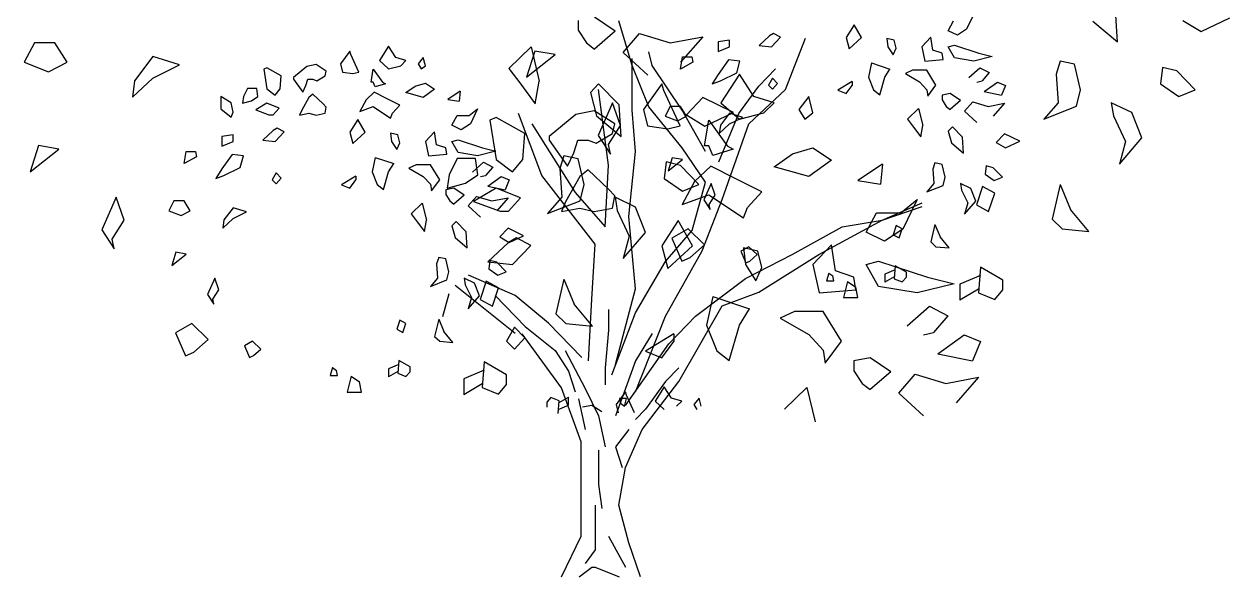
# Model space of a CAD drawing. Header units: millimetres. Extents: x 355.33 to 357.17, y 2594.46 to 2596.41.
# Drawn here: x 355.329 to 357.172, y 2594.459 to 2595.304 of the extents above; entities that cross this region are included whole.
import ezdxf

# ---------------------------------------------------------------- set-up
doc = ezdxf.new("R2010")
doc.units = ezdxf.units.MM
doc.header["$LTSCALE"] = 10
doc.layers.add('Vegetais', color=94, linetype='Continuous')

msp = doc.modelspace()

# ---------------------------------------------------------------- linework, layer by layer
at = {"layer": 'Vegetais'}
for p, q in [((356.2323, 2595.2929), (356.201, 2595.314)), ((356.7808, 2595.3185), (356.7698, 2595.2959)), ((357.0003, 2595.2765), (356.9971, 2595.3249)), ((357.1284, 2595.2921), (357.1721, 2595.3132)), ((356.176, 2595.3093), (356.176, 2595.2944)), ((356.176, 2595.2944), (356.1885, 2595.2749)), ((356.2583, 2595.2403), (356.2379, 2595.3085)), ((356.5979, 2595.3025), (356.5854, 2595.283)), ((356.6089, 2595.283), (356.5979, 2595.3025)), ((356.7417, 2595.2935), (356.7495, 2595.3084)), ((356.7698, 2595.2959), (356.7558, 2595.2865)), ((356.9628, 2595.3078), (357.0003, 2595.2765)), ((357.1003, 2595.3093), (357.1284, 2595.2921)), ((356.2323, 2595.2929), (356.201, 2595.2655)), ((356.2448, 2595.2601), (356.2698, 2595.289)), ((356.2698, 2595.289), (356.3166, 2595.2749)), ((356.3166, 2595.2749), (356.3666, 2595.2843)), ((356.3666, 2595.2843), (356.3323, 2595.2452)), ((356.4073, 2595.2791), (356.3901, 2595.2764)), ((356.3901, 2595.2764), (356.3901, 2595.2615)), ((356.4073, 2595.2689), (356.4073, 2595.2791)), ((356.4683, 2595.2857), (356.4526, 2595.2709)), ((356.4745, 2595.2893), (356.4683, 2595.2857)), ((356.4714, 2595.2689), (356.4854, 2595.2834)), ((356.4854, 2595.2834), (356.4745, 2595.2893)), ((356.5854, 2595.283), (356.5901, 2595.2658)), ((356.5901, 2595.2658), (356.6089, 2595.283)), ((356.6479, 2595.2814), (356.6495, 2595.2689)), ((356.6589, 2595.2791), (356.6479, 2595.2814)), ((356.662, 2595.2666), (356.6589, 2595.2791)), ((356.7151, 2595.2838), (356.7011, 2595.2689)), ((356.7183, 2595.2639), (356.7151, 2595.2838)), ((356.7558, 2595.2865), (356.7417, 2595.2935)), ((355.3448, 2595.2749), (355.3291, 2595.2452)), ((355.376, 2595.2749), (355.3448, 2595.2749)), ((355.3948, 2595.2452), (355.376, 2595.2749)), ((355.8268, 2595.2623), (355.8128, 2595.2427)), ((355.8284, 2595.2572), (355.8268, 2595.2623)), ((355.8862, 2595.2697), (355.8721, 2595.2478)), ((355.8971, 2595.2525), (355.8862, 2595.2697)), ((356.1041, 2595.2687), (356.0698, 2595.2359)), ((356.1096, 2595.2624), (356.0971, 2595.2226)), ((356.1041, 2595.2687), (356.1166, 2595.2163)), ((356.1409, 2595.257), (356.1096, 2595.2624)), ((356.1885, 2595.2749), (356.201, 2595.2655)), ((356.2823, 2595.2257), (356.2448, 2595.2601)), ((356.2889, 2595.2403), (356.2838, 2595.2613)), ((356.3901, 2595.2615), (356.4073, 2595.2689)), ((356.4526, 2595.2709), (356.4714, 2595.2689)), ((356.6495, 2595.2689), (356.6573, 2595.2564)), ((356.6573, 2595.2564), (356.662, 2595.2666)), ((356.7011, 2595.2689), (356.7058, 2595.2471)), ((356.7323, 2595.2592), (356.7183, 2595.2639)), ((356.7339, 2595.2494), (356.7323, 2595.2592)), ((356.7417, 2595.2689), (356.7511, 2595.2713)), ((356.7511, 2595.2521), (356.7417, 2595.2689)), ((356.7511, 2595.2713), (356.7886, 2595.2592)), ((356.7886, 2595.2592), (356.8089, 2595.2541)), ((355.3291, 2595.2452), (355.3666, 2595.2304)), ((355.3666, 2595.2304), (355.3948, 2595.2452)), ((355.526, 2595.2538), (355.4979, 2595.2171)), ((355.5666, 2595.2413), (355.526, 2595.2538)), ((355.526, 2595.221), (355.5666, 2595.2413)), ((355.7753, 2595.2416), (355.7612, 2595.2388)), ((355.7909, 2595.2318), (355.7753, 2595.2416)), ((355.8128, 2595.2427), (355.8159, 2595.2302)), ((355.8409, 2595.2302), (355.8284, 2595.2572)), ((355.8721, 2595.2478), (355.8862, 2595.2353)), ((355.8862, 2595.2353), (355.9049, 2595.24)), ((355.9128, 2595.2478), (355.8971, 2595.2525)), ((355.9049, 2595.24), (355.9128, 2595.2478)), ((355.9393, 2595.2525), (355.9315, 2595.2427)), ((355.9315, 2595.2427), (355.9362, 2595.2353)), ((355.9362, 2595.2353), (355.9424, 2595.24)), ((355.9424, 2595.24), (355.9393, 2595.2525)), ((356.0971, 2595.2226), (356.1409, 2595.257)), ((356.3348, 2595.1721), (356.2889, 2595.2403)), ((356.3323, 2595.2349), (356.3354, 2595.2537)), ((356.3511, 2595.2455), (356.3323, 2595.2349)), ((356.3354, 2595.2537), (356.3495, 2595.2537)), ((356.3495, 2595.2537), (356.3511, 2595.2455)), ((356.4058, 2595.249), (356.3901, 2595.2268)), ((356.4229, 2595.2467), (356.4058, 2595.249)), ((356.4183, 2595.2291), (356.4229, 2595.2467)), ((356.6245, 2595.2443), (356.6198, 2595.2224)), ((356.6245, 2595.2443), (356.6526, 2595.2349)), ((356.7058, 2595.2471), (356.7339, 2595.2494)), ((356.7808, 2595.2471), (356.7511, 2595.2521)), ((356.8089, 2595.2541), (356.7808, 2595.2471)), ((356.9128, 2595.2468), (356.9065, 2595.2273)), ((356.9346, 2595.2421), (356.9128, 2595.2468)), ((356.944, 2595.2031), (356.9346, 2595.2421)), ((355.4948, 2595.1921), (355.526, 2595.221)), ((355.7003, 2595.2365), (355.6956, 2595.2345)), ((355.6956, 2595.2345), (355.7003, 2595.2044)), ((355.7221, 2595.2244), (355.7003, 2595.2365)), ((355.7206, 2595.2044), (355.7221, 2595.2244)), ((355.7612, 2595.2388), (355.7409, 2595.222)), ((355.7409, 2595.222), (355.7409, 2595.2193)), ((355.7768, 2595.2169), (355.7893, 2595.2244)), ((355.7893, 2595.2244), (355.7909, 2595.2318)), ((355.8159, 2595.2302), (355.8315, 2595.2279)), ((355.8315, 2595.2279), (355.8409, 2595.2302)), ((355.8596, 2595.215), (355.8628, 2595.2345)), ((355.8628, 2595.2345), (355.8768, 2595.215)), ((356.0698, 2595.2359), (356.0885, 2595.2116)), ((356.3901, 2595.2268), (356.3808, 2595.2123)), ((356.3933, 2595.217), (356.4183, 2595.2291)), ((356.4224, 2595.2271), (356.3943, 2595.1834)), ((356.4443, 2595.1928), (356.4224, 2595.2271)), ((356.4521, 2595.2088), (356.4776, 2595.235)), ((356.4729, 2595.2209), (356.4667, 2595.2104)), ((356.4808, 2595.2127), (356.4729, 2595.2209)), ((356.6198, 2595.2224), (356.6276, 2595.2029)), ((356.637, 2595.1955), (356.6448, 2595.2224)), ((356.6448, 2595.2224), (356.6526, 2595.2349)), ((356.687, 2595.233), (356.6761, 2595.2279)), ((356.6761, 2595.2279), (356.6979, 2595.2154)), ((356.7089, 2595.233), (356.687, 2595.233)), ((356.7229, 2595.2104), (356.7089, 2595.233)), ((356.7729, 2595.2221), (356.7901, 2595.2369)), ((356.7901, 2595.2369), (356.8042, 2595.2295)), ((356.8042, 2595.2295), (356.7933, 2595.217)), ((356.9065, 2595.2273), (356.9096, 2595.1835)), ((357.069, 2595.2374), (357.0659, 2595.2124)), ((357.0909, 2595.232), (357.069, 2595.2374)), ((357.119, 2595.2031), (357.0909, 2595.232)), ((355.4979, 2595.2171), (355.4948, 2595.1921)), ((355.6706, 2595.2052), (355.6643, 2595.1927)), ((355.6846, 2595.2052), (355.6706, 2595.2052)), ((355.6862, 2595.1927), (355.6846, 2595.2052)), ((355.7003, 2595.2044), (355.7128, 2595.1951)), ((355.7128, 2595.1951), (355.7206, 2595.2044)), ((355.7409, 2595.2193), (355.7549, 2595.1994)), ((355.7549, 2595.1994), (355.7596, 2595.2095)), ((355.7596, 2595.2095), (355.7628, 2595.2193)), ((355.7628, 2595.2193), (355.7706, 2595.2193)), ((355.7706, 2595.2193), (355.7768, 2595.2169)), ((355.8628, 2595.215), (355.8596, 2595.215)), ((355.8659, 2595.2076), (355.8628, 2595.215)), ((355.8815, 2595.2123), (355.8659, 2595.2076)), ((355.8768, 2595.215), (355.8815, 2595.2123)), ((355.9128, 2595.199), (355.9268, 2595.2088)), ((355.9268, 2595.2088), (355.9424, 2595.2134)), ((355.9565, 2595.2041), (355.9393, 2595.1916)), ((355.9424, 2595.2134), (355.9565, 2595.2041)), ((356.0885, 2595.2116), (356.1104, 2595.1819)), ((356.1104, 2595.1819), (356.1166, 2595.2163)), ((356.2073, 2595.2124), (356.1948, 2595.1991)), ((356.2385, 2595.1804), (356.2073, 2595.2124)), ((356.2226, 2595.0881), (356.2073, 2595.2036)), ((356.3037, 2595.2123), (356.2756, 2595.1732)), ((356.3068, 2595.2021), (356.3037, 2595.2123)), ((356.3318, 2595.1482), (356.3068, 2595.2021)), ((356.3808, 2595.2123), (356.3933, 2595.217)), ((356.4215, 2595.1668), (356.4521, 2595.2088)), ((356.4368, 2595.1511), (356.4929, 2595.2036)), ((356.4667, 2595.2104), (356.4729, 2595.2041)), ((356.4729, 2595.2041), (356.4808, 2595.2127)), ((356.5948, 2595.2158), (356.5729, 2595.2025)), ((356.5729, 2595.2025), (356.5854, 2595.1974)), ((356.5854, 2595.1974), (356.5948, 2595.2099)), ((356.5948, 2595.2158), (356.5948, 2595.2099)), ((356.6276, 2595.2029), (356.637, 2595.1955)), ((356.6979, 2595.2154), (356.7089, 2595.2033)), ((356.7089, 2595.2033), (356.7104, 2595.1935)), ((356.7104, 2595.1935), (356.7229, 2595.2104)), ((356.7854, 2595.215), (356.7933, 2595.217)), ((356.7964, 2595.2006), (356.8167, 2595.215)), ((356.8167, 2595.215), (356.8292, 2595.2099)), ((356.8292, 2595.2099), (356.8229, 2595.1951)), ((356.9378, 2595.1781), (356.944, 2595.2031)), ((357.0659, 2595.2124), (357.094, 2595.1929)), ((357.094, 2595.1929), (357.119, 2595.2031)), ((355.6299, 2595.1931), (355.6299, 2595.174)), ((355.6456, 2595.1834), (355.6299, 2595.1931)), ((355.6643, 2595.1927), (355.6628, 2595.1826)), ((355.6628, 2595.1826), (355.6768, 2595.1865)), ((355.6768, 2595.1865), (355.6862, 2595.1927)), ((355.7643, 2595.1916), (355.7534, 2595.172)), ((355.7706, 2595.1966), (355.7643, 2595.1916)), ((355.7862, 2595.1818), (355.7706, 2595.1966)), ((355.8518, 2595.1877), (355.8424, 2595.1701)), ((355.8643, 2595.1994), (355.8518, 2595.1877)), ((355.8831, 2595.19), (355.8643, 2595.1994)), ((355.9034, 2595.1799), (355.8831, 2595.19)), ((355.9393, 2595.1916), (355.9128, 2595.199)), ((355.9956, 2595.2009), (355.9768, 2595.1884)), ((355.9768, 2595.1884), (355.994, 2595.1857)), ((355.9956, 2595.2009), (355.994, 2595.1857)), ((356.1948, 2595.1991), (356.2041, 2595.1632)), ((356.3666, 2595.1913), (356.3416, 2595.1648)), ((356.4135, 2595.1687), (356.3666, 2595.1913)), ((356.4756, 2595.1834), (356.4443, 2595.1928)), ((356.5287, 2595.1928), (356.5131, 2595.1732)), ((356.5349, 2595.1678), (356.5287, 2595.1928)), ((356.7448, 2595.1974), (356.7323, 2595.1951)), ((356.7323, 2595.1951), (356.7323, 2595.1877)), ((356.7323, 2595.1877), (356.7386, 2595.1779)), ((356.7604, 2595.1869), (356.7448, 2595.1974)), ((356.7604, 2595.1869), (356.7448, 2595.1732)), ((356.7667, 2595.1705), (356.7792, 2595.1849)), ((356.7792, 2595.1849), (356.8026, 2595.1779)), ((356.7964, 2595.2006), (356.8229, 2595.1951)), ((355.6299, 2595.174), (355.6456, 2595.1615)), ((355.6487, 2595.1689), (355.6456, 2595.1834)), ((355.6456, 2595.1615), (355.6487, 2595.1689)), ((355.7003, 2595.1826), (355.6831, 2595.1724)), ((355.6831, 2595.1724), (355.7034, 2595.165)), ((355.719, 2595.1752), (355.7003, 2595.1826)), ((355.7096, 2595.165), (355.719, 2595.1752)), ((355.7534, 2595.172), (355.7503, 2595.1646)), ((355.7503, 2595.1646), (355.7643, 2595.1674)), ((355.7643, 2595.1674), (355.7753, 2595.1646)), ((355.7753, 2595.1646), (355.7893, 2595.1674)), ((355.7909, 2595.1767), (355.7862, 2595.1818)), ((355.7893, 2595.1674), (355.7909, 2595.1767)), ((355.8424, 2595.1701), (355.8628, 2595.1775)), ((355.8628, 2595.1775), (355.8893, 2595.1599)), ((355.8893, 2595.1599), (355.8924, 2595.1677)), ((355.8924, 2595.1677), (355.9034, 2595.1799)), ((356.0096, 2595.1638), (356.0221, 2595.174)), ((356.0221, 2595.174), (356.0112, 2595.1513)), ((356.1724, 2595.1654), (356.1318, 2595.1318)), ((356.2006, 2595.1709), (356.1724, 2595.1654)), ((356.2318, 2595.1514), (356.2006, 2595.1709)), ((356.2284, 2595.1835), (356.2065, 2595.1335)), ((356.2409, 2595.1484), (356.2284, 2595.1835)), ((356.2416, 2595.1319), (356.2385, 2595.1804)), ((356.2634, 2595.1091), (356.2583, 2595.1721)), ((356.2756, 2595.1732), (356.2818, 2595.1482)), ((356.3348, 2595.1143), (356.2838, 2595.1773)), ((356.3167, 2595.1779), (356.3089, 2595.1631)), ((356.3323, 2595.1779), (356.3167, 2595.1779)), ((356.3417, 2595.1631), (356.3323, 2595.1779)), ((356.3705, 2595.1091), (356.3348, 2595.1721)), ((356.3698, 2595.1476), (356.4135, 2595.1687)), ((356.3909, 2595.0933), (356.4215, 2595.1668)), ((356.4073, 2595.1674), (356.3933, 2595.149)), ((356.3943, 2595.1834), (356.4224, 2595.1584)), ((356.4276, 2595.1611), (356.4073, 2595.1674)), ((356.4224, 2595.1584), (356.4599, 2595.1678)), ((356.4599, 2595.1678), (356.4756, 2595.1834)), ((356.5131, 2595.1732), (356.5224, 2595.1584)), ((356.5224, 2595.1584), (356.5349, 2595.1678)), ((356.6964, 2595.1748), (356.6792, 2595.1584)), ((356.6964, 2595.1748), (356.7026, 2595.1486)), ((356.7386, 2595.1779), (356.7448, 2595.1732)), ((356.7854, 2595.1533), (356.7667, 2595.1705)), ((356.8026, 2595.1779), (356.8276, 2595.1826)), ((356.8276, 2595.1826), (356.8104, 2595.1631)), ((356.9096, 2595.1835), (356.8878, 2595.1585)), ((356.8878, 2595.1585), (356.9378, 2595.1781)), ((357.0221, 2595.1687), (356.9909, 2595.1835)), ((356.9909, 2595.1835), (356.994, 2595.1632)), ((357.0378, 2595.1296), (357.0221, 2595.1687)), ((355.7034, 2595.165), (355.7096, 2595.165)), ((355.8393, 2595.158), (355.8268, 2595.1384)), ((355.8503, 2595.1384), (355.8393, 2595.158)), ((355.9831, 2595.149), (355.9909, 2595.1638)), ((355.9971, 2595.1419), (355.9831, 2595.149)), ((355.9909, 2595.1638), (356.0096, 2595.1638)), ((356.0112, 2595.1513), (355.9971, 2595.1419)), ((356.0506, 2595.1607), (356.0412, 2595.1568)), ((356.0412, 2595.1568), (356.0506, 2595.0967)), ((356.0943, 2595.1365), (356.0506, 2595.1607)), ((356.2041, 2595.1632), (356.2416, 2595.1319)), ((356.2221, 2595.1195), (356.2409, 2595.1484)), ((356.2287, 2595.1365), (356.2318, 2595.1514)), ((356.2818, 2595.1482), (356.3131, 2595.1435)), ((356.3089, 2595.1631), (356.3276, 2595.1557)), ((356.3131, 2595.1435), (356.3318, 2595.1482)), ((356.3276, 2595.1557), (356.3417, 2595.1631)), ((356.3416, 2595.1648), (356.3698, 2595.1476)), ((356.3693, 2595.1178), (356.3756, 2595.1568)), ((356.3756, 2595.1568), (356.4037, 2595.1178)), ((356.3917, 2595.1365), (356.4073, 2595.151)), ((356.3933, 2595.149), (356.3917, 2595.1365)), ((356.4073, 2595.151), (356.4276, 2595.1611)), ((356.6792, 2595.1584), (356.6886, 2595.1463)), ((356.6995, 2595.1314), (356.7026, 2595.1486)), ((356.994, 2595.1632), (357.0128, 2595.1242)), ((356.994, 2595.1632), (357.0128, 2595.1242)), ((355.6487, 2595.1345), (355.6315, 2595.1318)), ((355.6315, 2595.1318), (355.6315, 2595.1169)), ((355.6487, 2595.1244), (355.6487, 2595.1345)), ((355.7096, 2595.1412), (355.694, 2595.1263)), ((355.7159, 2595.1447), (355.7096, 2595.1412)), ((355.7128, 2595.1244), (355.7268, 2595.1388)), ((355.7268, 2595.1388), (355.7159, 2595.1447)), ((355.8268, 2595.1384), (355.8315, 2595.1213)), ((355.8315, 2595.1213), (355.8503, 2595.1384)), ((355.8893, 2595.1369), (355.8909, 2595.1244)), ((355.9003, 2595.1345), (355.8893, 2595.1369)), ((355.9034, 2595.122), (355.9003, 2595.1345)), ((355.9565, 2595.1392), (355.9424, 2595.1244)), ((355.9596, 2595.1193), (355.9565, 2595.1392)), ((356.0912, 2595.0967), (356.0943, 2595.1365)), ((356.1318, 2595.1318), (356.1318, 2595.1264)), ((356.2037, 2595.1217), (356.2287, 2595.1365)), ((356.2065, 2595.1335), (356.2253, 2595.1046)), ((356.6886, 2595.1463), (356.6995, 2595.1314)), ((356.7479, 2595.1467), (356.7417, 2595.14)), ((356.7417, 2595.14), (356.7464, 2595.1221)), ((356.7636, 2595.1307), (356.7479, 2595.1467)), ((356.7651, 2595.1064), (356.7636, 2595.1307)), ((356.8276, 2595.1361), (356.8151, 2595.1229)), ((356.8511, 2595.1248), (356.8276, 2595.1361)), ((357.0034, 2595.0898), (357.0378, 2595.1296)), ((355.351, 2595.1179), (355.3385, 2595.078)), ((355.3385, 2595.078), (355.3823, 2595.1124)), ((355.3823, 2595.1124), (355.351, 2595.1179)), ((355.6315, 2595.1169), (355.6487, 2595.1244)), ((355.694, 2595.1263), (355.7128, 2595.1244)), ((355.8909, 2595.1244), (355.8987, 2595.1119)), ((355.8987, 2595.1119), (355.9034, 2595.122)), ((355.9424, 2595.1244), (355.9471, 2595.1025)), ((355.9737, 2595.1146), (355.9596, 2595.1193)), ((355.9753, 2595.1049), (355.9737, 2595.1146)), ((355.9831, 2595.1244), (355.9924, 2595.1267)), ((355.9924, 2595.1076), (355.9831, 2595.1244)), ((355.9924, 2595.1267), (356.0299, 2595.1146)), ((356.0299, 2595.1146), (356.0503, 2595.1095)), ((356.1318, 2595.1264), (356.1599, 2595.0865)), ((356.1693, 2595.1068), (356.1756, 2595.1264)), ((356.1756, 2595.1264), (356.1912, 2595.1264)), ((356.1912, 2595.1264), (356.2037, 2595.1217)), ((356.2253, 2595.1046), (356.2221, 2595.1195)), ((356.3756, 2595.1178), (356.3693, 2595.1178)), ((356.3818, 2595.1029), (356.3756, 2595.1178)), ((356.4131, 2595.1123), (356.3818, 2595.1029)), ((356.4037, 2595.1178), (356.4131, 2595.1123)), ((356.5037, 2595.1053), (356.5349, 2595.1146)), ((356.5349, 2595.1146), (356.5631, 2595.0959)), ((356.7464, 2595.1221), (356.7651, 2595.1064)), ((356.8151, 2595.1229), (356.8292, 2595.1143)), ((356.8292, 2595.1143), (356.8511, 2595.1248)), ((357.0128, 2595.1242), (357.0034, 2595.0898)), ((355.5737, 2595.0904), (355.5768, 2595.1091)), ((355.5924, 2595.1009), (355.5737, 2595.0904)), ((355.5768, 2595.1091), (355.5909, 2595.1091)), ((355.5909, 2595.1091), (355.5924, 2595.1009)), ((355.6471, 2595.1044), (355.6315, 2595.0822)), ((355.6643, 2595.1021), (355.6471, 2595.1044)), ((355.6596, 2595.0845), (355.6643, 2595.1021)), ((355.8659, 2595.0998), (355.8612, 2595.0779)), ((355.8659, 2595.0998), (355.894, 2595.0904)), ((355.9471, 2595.1025), (355.9753, 2595.1049)), ((355.9912, 2595.0982), (355.9787, 2595.0732)), ((356.0193, 2595.0982), (355.9912, 2595.0982)), ((356.0221, 2595.1025), (355.9924, 2595.1076)), ((356.0143, 2595.0775), (356.0315, 2595.0924)), ((356.0224, 2595.0732), (356.0193, 2595.0982)), ((356.0503, 2595.1095), (356.0221, 2595.1025)), ((356.0315, 2595.0924), (356.0456, 2595.0849)), ((356.0506, 2595.0967), (356.0756, 2595.0779)), ((356.0756, 2595.0779), (356.0912, 2595.0967)), ((356.1541, 2595.1023), (356.1479, 2595.0827)), ((356.176, 2595.0976), (356.1541, 2595.1023)), ((356.1599, 2595.0865), (356.1693, 2595.1068)), ((356.1854, 2595.0585), (356.176, 2595.0976)), ((356.3104, 2595.0929), (356.3073, 2595.0679)), ((356.3323, 2595.0874), (356.3104, 2595.0929)), ((356.3198, 2595.0994), (356.3136, 2595.0795)), ((356.3136, 2595.0795), (356.3354, 2595.0967)), ((356.3354, 2595.0967), (356.3198, 2595.0994)), ((356.4756, 2595.0857), (356.5037, 2595.1053)), ((356.5631, 2595.0959), (356.5287, 2595.0709)), ((356.7214, 2595.0916), (356.7183, 2595.0818)), ((356.7323, 2595.0893), (356.7214, 2595.0916)), ((355.6315, 2595.0822), (355.6221, 2595.0677)), ((355.6346, 2595.0724), (355.6596, 2595.0845)), ((355.7143, 2595.0763), (355.7081, 2595.0658)), ((355.7221, 2595.0681), (355.7143, 2595.0763)), ((355.8612, 2595.0779), (355.869, 2595.0584)), ((355.8784, 2595.0509), (355.8862, 2595.0779)), ((355.8862, 2595.0779), (355.894, 2595.0904)), ((355.9284, 2595.0884), (355.9174, 2595.0834)), ((355.9174, 2595.0834), (355.9393, 2595.0709)), ((355.9503, 2595.0884), (355.9284, 2595.0884)), ((355.9643, 2595.0658), (355.9503, 2595.0884)), ((355.9787, 2595.0732), (355.9756, 2595.0529)), ((356.0037, 2595.0607), (356.0224, 2595.0732)), ((356.0456, 2595.0849), (356.0346, 2595.0724)), ((356.1479, 2595.0827), (356.151, 2595.039)), ((356.1912, 2595.081), (356.1787, 2595.0709)), ((356.2224, 2595.0514), (356.1912, 2595.081)), ((356.3604, 2595.0585), (356.3323, 2595.0874)), ((356.3787, 2595.0865), (356.3537, 2595.0631)), ((356.4162, 2595.0678), (356.3787, 2595.0865)), ((356.5287, 2595.0709), (356.4756, 2595.0857)), ((356.6412, 2595.0896), (356.6037, 2595.0646)), ((356.6412, 2595.0896), (356.6381, 2595.0592)), ((356.7183, 2595.0818), (356.7198, 2595.0599)), ((356.737, 2595.0697), (356.7323, 2595.0893)), ((356.7995, 2595.0869), (356.7979, 2595.0744)), ((356.7979, 2595.0744), (356.812, 2595.0646)), ((356.8104, 2595.0842), (356.7995, 2595.0869)), ((356.8245, 2595.0697), (356.8104, 2595.0842)), ((355.6221, 2595.0677), (355.6346, 2595.0724)), ((355.7081, 2595.0658), (355.7143, 2595.0595)), ((355.7143, 2595.0595), (355.7221, 2595.0681)), ((355.8362, 2595.0713), (355.8143, 2595.058)), ((355.8143, 2595.058), (355.8268, 2595.0529)), ((355.8268, 2595.0529), (355.8362, 2595.0654)), ((355.8362, 2595.0713), (355.8362, 2595.0654)), ((355.869, 2595.0584), (355.8784, 2595.0509)), ((355.9393, 2595.0709), (355.9503, 2595.0588)), ((355.9503, 2595.0588), (355.9518, 2595.049)), ((355.9518, 2595.049), (355.9643, 2595.0658)), ((355.9756, 2595.0529), (356.0037, 2595.0607)), ((356.0268, 2595.0705), (356.0346, 2595.0724)), ((356.0378, 2595.056), (356.0581, 2595.0705)), ((356.0378, 2595.056), (356.0643, 2595.0505)), ((356.0581, 2595.0705), (356.0706, 2595.0654)), ((356.0706, 2595.0654), (356.0643, 2595.0505)), ((356.1787, 2595.0709), (356.1568, 2595.0318)), ((356.1791, 2595.0335), (356.1854, 2595.0585)), ((356.3073, 2595.0679), (356.3354, 2595.0484)), ((356.3537, 2595.0631), (356.3349, 2595.0279)), ((356.3354, 2595.0484), (356.3604, 2595.0585)), ((356.3792, 2595.0599), (356.3683, 2595.0349)), ((356.3854, 2595.0424), (356.3792, 2595.0599)), ((356.4568, 2595.0474), (356.4162, 2595.0678)), ((356.6037, 2595.0646), (356.6381, 2595.0592)), ((356.7198, 2595.0599), (356.7089, 2595.0474)), ((356.7089, 2595.0474), (356.7339, 2595.0572)), ((356.7339, 2595.0572), (356.737, 2595.0697)), ((356.7761, 2595.0525), (356.7604, 2595.0599)), ((356.7604, 2595.0599), (356.762, 2595.0498)), ((356.794, 2595.0554), (356.7846, 2595.0273)), ((356.8128, 2595.0453), (356.794, 2595.0554)), ((356.812, 2595.0646), (356.8245, 2595.0697)), ((356.9128, 2595.0585), (356.9003, 2595.0054)), ((356.9128, 2595.0585), (356.9284, 2595.0203)), ((355.4698, 2595.039), (355.4479, 2594.989)), ((355.4823, 2595.0038), (355.4698, 2595.039)), ((355.9862, 2595.0529), (355.9737, 2595.0505)), ((355.9737, 2595.0505), (355.9737, 2595.0431)), ((355.9737, 2595.0431), (355.9799, 2595.0334)), ((356.0018, 2595.0424), (355.9862, 2595.0529)), ((356.0018, 2595.0424), (355.9862, 2595.0287)), ((356.0081, 2595.0259), (356.0206, 2595.0404)), ((356.0506, 2595.0529), (356.0162, 2595.0326)), ((356.0206, 2595.0404), (356.044, 2595.0334)), ((356.044, 2595.0334), (356.069, 2595.038)), ((356.0881, 2595.0381), (356.0506, 2595.0529)), ((356.069, 2595.038), (356.0518, 2595.0185)), ((356.0693, 2595.0178), (356.0881, 2595.0381)), ((356.151, 2595.039), (356.1291, 2595.014)), ((356.2318, 2595.0412), (356.2224, 2595.0514)), ((356.2287, 2595.0224), (356.2318, 2595.0412)), ((356.2635, 2595.0241), (356.2323, 2595.039)), ((356.2323, 2595.039), (356.2354, 2595.0187)), ((356.3349, 2595.0279), (356.3756, 2595.0428)), ((356.3756, 2595.0428), (356.4287, 2595.0076)), ((356.3761, 2595.0279), (356.3854, 2595.0424)), ((356.4349, 2595.0232), (356.4568, 2595.0474)), ((356.762, 2595.0498), (356.7714, 2595.0303)), ((356.762, 2595.0498), (356.7714, 2595.0303)), ((356.7839, 2595.033), (356.7761, 2595.0525)), ((356.8034, 2595.0171), (356.8128, 2595.0453)), ((355.5581, 2595.0334), (355.5503, 2595.0185)), ((355.5503, 2595.0185), (355.569, 2595.0111)), ((355.5737, 2595.0334), (355.5581, 2595.0334)), ((355.569, 2595.0111), (355.5831, 2595.0185)), ((355.5831, 2595.0185), (355.5737, 2595.0334)), ((355.6487, 2595.0228), (355.6346, 2595.0044)), ((355.669, 2595.0166), (355.6487, 2595.0228)), ((355.9378, 2595.0302), (355.9206, 2595.0138)), ((355.9378, 2595.0302), (355.944, 2595.0041)), ((355.9799, 2595.0334), (355.9862, 2595.0287)), ((356.0268, 2595.0088), (356.0081, 2595.0259)), ((356.0162, 2595.0326), (356.0568, 2595.0178)), ((356.0568, 2595.0178), (356.0693, 2595.0178)), ((356.1291, 2595.014), (356.1791, 2595.0335)), ((356.1568, 2595.0318), (356.1506, 2595.017)), ((356.1506, 2595.017), (356.1787, 2595.0224)), ((356.1787, 2595.0224), (356.2006, 2595.017)), ((356.2006, 2595.017), (356.2287, 2595.0224)), ((356.2354, 2595.0187), (356.2541, 2594.9796)), ((356.2354, 2595.0187), (356.2541, 2594.9796)), ((356.2791, 2594.9851), (356.2635, 2595.0241)), ((356.3683, 2595.0349), (356.3776, 2595.0205)), ((356.3776, 2595.0205), (356.3761, 2595.0279)), ((356.4287, 2595.0076), (356.4349, 2595.0232)), ((356.6408, 2595.0041), (356.7019, 2595.0304)), ((356.6408, 2595.0041), (356.7019, 2595.0251)), ((356.6693, 2595.0154), (356.6943, 2595.0357)), ((356.6943, 2595.0357), (356.6724, 2594.9904)), ((356.7667, 2595.0131), (356.7839, 2595.033)), ((356.7714, 2595.0303), (356.7667, 2595.0131)), ((356.7846, 2595.0273), (356.8034, 2595.0171)), ((356.9565, 2594.9867), (356.9284, 2595.0203)), ((355.4635, 2594.9749), (355.4823, 2595.0038)), ((355.6331, 2594.9919), (355.6487, 2595.0064)), ((355.6346, 2595.0044), (355.6331, 2594.9919)), ((355.6487, 2595.0064), (355.669, 2595.0166)), ((355.9206, 2595.0138), (355.9299, 2595.0017)), ((355.9299, 2595.0017), (355.9409, 2594.9869)), ((355.9409, 2594.9869), (355.944, 2595.0041)), ((355.9893, 2595.0021), (355.9831, 2594.9955)), ((356.0049, 2594.9861), (355.9893, 2595.0021)), ((356.3287, 2595.0037), (356.3037, 2594.9646)), ((356.3506, 2594.9646), (356.3287, 2595.0037)), ((356.6162, 2594.9857), (356.6318, 2595.0154)), ((356.6318, 2595.0154), (356.6693, 2595.0154)), ((356.9003, 2595.0054), (356.9159, 2594.9906)), ((355.4479, 2594.989), (355.4666, 2594.9601)), ((355.9831, 2594.9955), (355.9878, 2594.9775)), ((356.0065, 2594.9619), (356.0049, 2594.9861)), ((356.069, 2594.9916), (356.0565, 2594.9783)), ((356.0924, 2594.9802), (356.069, 2594.9916)), ((356.2448, 2594.9452), (356.2791, 2594.9851)), ((356.344, 2594.9906), (356.319, 2594.9765)), ((356.369, 2594.9664), (356.344, 2594.9906)), ((356.6443, 2594.9717), (356.6162, 2594.9857)), ((356.6724, 2594.9904), (356.6443, 2594.9717)), ((356.662, 2594.9959), (356.6573, 2594.9818)), ((356.6573, 2594.9818), (356.6667, 2594.9768)), ((356.6714, 2594.9908), (356.662, 2594.9959)), ((356.6667, 2594.9768), (356.6714, 2594.9908)), ((356.7214, 2594.9974), (356.7151, 2594.9709)), ((356.7214, 2594.9974), (356.7292, 2594.9783)), ((356.9159, 2594.9906), (356.9565, 2594.9867)), ((355.4666, 2594.9601), (355.4635, 2594.9749)), ((355.9878, 2594.9775), (356.0065, 2594.9619)), ((356.0693, 2594.9701), (356.0381, 2594.9404)), ((356.0565, 2594.9783), (356.0706, 2594.9697)), ((356.0818, 2594.9771), (356.0693, 2594.9701)), ((356.0706, 2594.9697), (356.0924, 2594.9802)), ((356.0756, 2594.9365), (356.1037, 2594.9654)), ((356.1037, 2594.9654), (356.0818, 2594.9771)), ((356.2541, 2594.9796), (356.2448, 2594.9452)), ((356.3037, 2594.9646), (356.3131, 2594.9303)), ((356.3131, 2594.9303), (356.3506, 2594.9646)), ((356.319, 2594.9765), (356.3346, 2594.9414)), ((356.3471, 2594.9468), (356.369, 2594.9664)), ((356.437, 2594.9635), (356.4245, 2594.9564)), ((356.4495, 2594.9514), (356.437, 2594.9635)), ((356.5631, 2594.9662), (356.5349, 2594.9365)), ((356.7151, 2594.9709), (356.7229, 2594.9635)), ((356.7229, 2594.9635), (356.7433, 2594.9615)), ((356.7433, 2594.9615), (356.7292, 2594.9783)), ((355.5612, 2594.9549), (355.5549, 2594.9349)), ((355.5549, 2594.9349), (355.5768, 2594.9521)), ((355.5768, 2594.9521), (355.5612, 2594.9549)), ((355.9628, 2594.947), (355.9596, 2594.9373)), ((355.9737, 2594.9447), (355.9628, 2594.947)), ((355.9784, 2594.9252), (355.9737, 2594.9447)), ((356.3346, 2594.9414), (356.3471, 2594.9468)), ((356.4245, 2594.9564), (356.4323, 2594.9389)), ((356.4287, 2594.9615), (356.4318, 2594.9365)), ((356.4506, 2594.9568), (356.4287, 2594.9615)), ((356.4386, 2594.9416), (356.4495, 2594.9514)), ((356.4568, 2594.9318), (356.4506, 2594.9568)), ((355.9596, 2594.9373), (355.9612, 2594.9154)), ((356.0381, 2594.9404), (356.0756, 2594.9365)), ((356.0409, 2594.9424), (356.0393, 2594.9299)), ((356.0393, 2594.9299), (356.0534, 2594.9201)), ((356.0518, 2594.9396), (356.0409, 2594.9424)), ((356.0659, 2594.9252), (356.0518, 2594.9396)), ((356.4318, 2594.9365), (356.4474, 2594.9115)), ((356.4323, 2594.9389), (356.4386, 2594.9416)), ((356.4474, 2594.9115), (356.4568, 2594.9318)), ((356.5349, 2594.9365), (356.5443, 2594.8928)), ((356.5974, 2594.917), (356.5693, 2594.9264)), ((356.6162, 2594.9365), (356.6349, 2594.9412)), ((356.6349, 2594.9029), (356.6162, 2594.9365)), ((356.6349, 2594.9412), (356.7099, 2594.917)), ((356.6604, 2594.9279), (356.6448, 2594.9213)), ((356.6604, 2594.9342), (356.6589, 2594.9146)), ((356.6776, 2594.9244), (356.6604, 2594.9342)), ((356.7909, 2594.932), (356.7878, 2594.8929)), ((356.8253, 2594.9124), (356.7909, 2594.932)), ((355.6206, 2594.9154), (355.6096, 2594.8904)), ((355.6268, 2594.8978), (355.6206, 2594.9154)), ((355.9612, 2594.9154), (355.9503, 2594.9029)), ((355.9503, 2594.9029), (355.9753, 2594.9127)), ((355.9753, 2594.9127), (355.9784, 2594.9252)), ((356.0174, 2594.908), (356.0018, 2594.9154)), ((356.0018, 2594.9154), (356.0034, 2594.9052)), ((356.0798, 2594.8887), (356.0084, 2594.9201)), ((356.0253, 2594.8884), (356.0174, 2594.908)), ((356.0354, 2594.9109), (356.026, 2594.8827)), ((356.0541, 2594.9007), (356.0354, 2594.9109)), ((356.0534, 2594.9201), (356.0659, 2594.9252)), ((356.5589, 2594.9232), (356.5558, 2594.9111)), ((356.5558, 2594.9111), (356.5667, 2594.9111)), ((356.5589, 2594.9232), (356.5651, 2594.9189)), ((356.5667, 2594.9111), (356.5651, 2594.9189)), ((356.5878, 2594.9101), (356.5815, 2594.8859)), ((356.5878, 2594.9101), (356.6003, 2594.9015)), ((356.6006, 2594.8974), (356.5974, 2594.917)), ((356.6448, 2594.9213), (356.6448, 2594.9092)), ((356.6589, 2594.9174), (356.6448, 2594.9092)), ((356.6589, 2594.9146), (356.6714, 2594.9096)), ((356.6714, 2594.9096), (356.6776, 2594.917)), ((356.6776, 2594.917), (356.6776, 2594.9244)), ((356.7099, 2594.917), (356.7506, 2594.9068)), ((356.7909, 2594.9195), (356.7596, 2594.9062)), ((356.8253, 2594.8976), (356.8253, 2594.9124)), ((355.6096, 2594.8904), (355.619, 2594.8759)), ((355.6174, 2594.8834), (355.6268, 2594.8978)), ((355.9693, 2594.8568), (355.9787, 2594.892)), ((356.0798, 2594.8309), (355.988, 2594.9044)), ((356.0034, 2594.9052), (356.0128, 2594.8857)), ((356.0034, 2594.9052), (356.0128, 2594.8857)), ((356.0448, 2594.8726), (356.0541, 2594.9007)), ((356.5443, 2594.8928), (356.6006, 2594.8974)), ((356.6034, 2594.8859), (356.6003, 2594.9015)), ((356.6943, 2594.8928), (356.6349, 2594.9029)), ((356.7506, 2594.9068), (356.6943, 2594.8928)), ((356.7596, 2594.9062), (356.7596, 2594.882)), ((356.7878, 2594.8984), (356.7596, 2594.882)), ((356.7878, 2594.8929), (356.8128, 2594.8828)), ((356.8128, 2594.8828), (356.8253, 2594.8976)), ((355.619, 2594.8759), (355.6174, 2594.8834)), ((356.0081, 2594.8685), (356.0253, 2594.8884)), ((356.0128, 2594.8857), (356.0081, 2594.8685)), ((356.026, 2594.8827), (356.0448, 2594.8726)), ((356.0492, 2594.8887), (356.0951, 2594.8414)), ((356.3818, 2594.8873), (356.3724, 2594.8435)), ((356.3818, 2594.8873), (356.4381, 2594.8685)), ((356.5815, 2594.8859), (356.6034, 2594.8859)), ((356.6787, 2594.8428), (356.7131, 2594.8724)), ((356.7131, 2594.8724), (356.7412, 2594.8576)), ((355.9628, 2594.8529), (355.9565, 2594.8263)), ((355.9628, 2594.8529), (355.9706, 2594.8338)), ((356.4224, 2594.8435), (356.4381, 2594.8685)), ((356.5068, 2594.8646), (356.4849, 2594.8545)), ((356.4849, 2594.8545), (356.5287, 2594.8295)), ((356.5506, 2594.8646), (356.5068, 2594.8646)), ((356.5787, 2594.8193), (356.5506, 2594.8646)), ((356.7412, 2594.8576), (356.7193, 2594.8326)), ((355.5854, 2594.846), (355.5604, 2594.8319)), ((355.6104, 2594.8218), (355.5854, 2594.846)), ((355.9034, 2594.8513), (355.8987, 2594.8373)), ((355.8987, 2594.8373), (355.9081, 2594.8322)), ((355.9128, 2594.8463), (355.9034, 2594.8513)), ((355.9081, 2594.8322), (355.9128, 2594.8463)), ((355.9846, 2594.8169), (355.9706, 2594.8338)), ((356.0787, 2594.8404), (356.0662, 2594.8193)), ((356.0943, 2594.824), (356.0787, 2594.8404)), ((356.3724, 2594.8435), (356.3881, 2594.8045)), ((356.4068, 2594.7896), (356.4224, 2594.8435)), ((355.5604, 2594.8319), (355.576, 2594.7968)), ((355.5885, 2594.8023), (355.6104, 2594.8218)), ((355.6784, 2594.8189), (355.6659, 2594.8119)), ((355.6909, 2594.8068), (355.6784, 2594.8189)), ((355.9565, 2594.8263), (355.9643, 2594.8189)), ((355.9643, 2594.8189), (355.9846, 2594.8169)), ((356.0662, 2594.8193), (356.0787, 2594.8068)), ((356.0787, 2594.8068), (356.0943, 2594.824)), ((356.5287, 2594.8295), (356.5506, 2594.8053)), ((356.5537, 2594.7857), (356.5787, 2594.8193)), ((356.7037, 2594.8287), (356.7193, 2594.8326)), ((356.7256, 2594.7998), (356.7662, 2594.8287)), ((356.7662, 2594.8287), (356.7912, 2594.8185)), ((356.7912, 2594.8185), (356.7787, 2594.7889)), ((355.576, 2594.7968), (355.5885, 2594.8023)), ((355.6659, 2594.8119), (355.6737, 2594.7943)), ((355.6737, 2594.7943), (355.6799, 2594.797)), ((355.6799, 2594.797), (355.6909, 2594.8068)), ((356.3881, 2594.8045), (356.4068, 2594.7896)), ((356.5506, 2594.8053), (356.5537, 2594.7857)), ((356.7256, 2594.7998), (356.7787, 2594.7889)), ((355.8003, 2594.7787), (355.7971, 2594.7666)), ((355.8003, 2594.7787), (355.8065, 2594.7744)), ((355.9018, 2594.7834), (355.8862, 2594.7767)), ((355.9018, 2594.7896), (355.9003, 2594.7701)), ((355.919, 2594.7799), (355.9018, 2594.7896)), ((355.919, 2594.7724), (355.919, 2594.7799)), ((356.0323, 2594.7874), (356.0291, 2594.7484)), ((356.0666, 2594.7679), (356.0323, 2594.7874)), ((356.6224, 2594.7935), (356.5974, 2594.7889)), ((356.5974, 2594.7889), (356.5974, 2594.774)), ((356.6537, 2594.7724), (356.6224, 2594.7935)), ((355.7971, 2594.7666), (355.8081, 2594.7666)), ((355.8081, 2594.7666), (355.8065, 2594.7744)), ((355.8291, 2594.7655), (355.8229, 2594.7413)), ((355.8291, 2594.7655), (355.8416, 2594.7569)), ((355.8862, 2594.7767), (355.8862, 2594.7646)), ((355.9003, 2594.7728), (355.8862, 2594.7646)), ((355.9003, 2594.7701), (355.9128, 2594.765)), ((355.9128, 2594.765), (355.919, 2594.7724)), ((356.0323, 2594.7749), (356.001, 2594.7616)), ((356.001, 2594.7616), (356.001, 2594.7374)), ((356.0666, 2594.753), (356.0666, 2594.7679)), ((356.5974, 2594.774), (356.6099, 2594.7545)), ((356.6537, 2594.7724), (356.6224, 2594.7451)), ((356.6662, 2594.7396), (356.6912, 2594.7685)), ((356.6912, 2594.7685), (356.7381, 2594.7545)), ((356.7381, 2594.7545), (356.7881, 2594.7639)), ((356.7881, 2594.7639), (356.7537, 2594.7248)), ((355.8229, 2594.7413), (355.8448, 2594.7413)), ((355.8448, 2594.7413), (355.8416, 2594.7569)), ((356.0291, 2594.7538), (356.001, 2594.7374)), ((356.0291, 2594.7484), (356.0541, 2594.7382)), ((356.0541, 2594.7382), (356.0666, 2594.753)), ((356.5256, 2594.7482), (356.4912, 2594.7154)), ((356.5256, 2594.7482), (356.5381, 2594.6959)), ((356.6099, 2594.7545), (356.6224, 2594.7451)), ((356.3608, 2594.7321), (356.3529, 2594.7223)), ((356.3639, 2594.7196), (356.3608, 2594.7321)), ((356.7037, 2594.7053), (356.6662, 2594.7396)), ((356.3529, 2594.7223), (356.3576, 2594.7149))]:
    msp.add_line(p, q, dxfattribs=at)
at = {"layer": 'Vegetais', "color": 34}
for p, q in [((356.4929, 2595.2036), (356.5234, 2595.2823)), ((356.2583, 2595.1721), (356.2583, 2595.2508)), ((356.2838, 2595.1773), (356.2583, 2595.2403)), ((356.1206, 2595.0723), (356.0849, 2595.1668)), ((356.1053, 2595.1511), (356.1716, 2595.0461)), ((356.396, 2595.0356), (356.4368, 2595.1511)), ((356.3705, 2595.0619), (356.3348, 2595.1143)), ((356.2532, 2595.0094), (356.2634, 2595.1091)), ((356.2175, 2594.9936), (356.2226, 2595.0881)), ((356.2022, 2594.9674), (356.1206, 2595.0723)), ((356.3501, 2594.9884), (356.3705, 2595.0619)), ((356.1716, 2595.0461), (356.2175, 2594.9936)), ((356.3654, 2594.9569), (356.396, 2595.0356)), ((356.2634, 2594.8991), (356.2532, 2595.0094)), ((356.5439, 2594.9516), (356.6408, 2595.0041)), ((356.5796, 2594.9936), (356.6408, 2595.0041)), ((356.3093, 2594.9411), (356.3501, 2594.9884)), ((356.5031, 2594.9516), (356.5796, 2594.9936)), ((356.1971, 2594.8834), (356.2022, 2594.9674)), ((356.5693, 2594.9264), (356.5631, 2594.9662)), ((356.3093, 2594.8572), (356.3654, 2594.9569)), ((356.4317, 2594.9149), (356.5031, 2594.9516)), ((356.4521, 2594.8939), (356.5439, 2594.9516)), ((356.2634, 2594.8624), (356.3093, 2594.9411)), ((356.1541, 2594.914), (356.1416, 2594.8609)), ((356.1541, 2594.914), (356.1698, 2594.8757)), ((356.3552, 2594.8572), (356.4317, 2594.9149)), ((356.2328, 2594.7837), (356.2634, 2594.8991)), ((356.396, 2594.8729), (356.4521, 2594.8939)), ((356.1308, 2594.8467), (356.0798, 2594.8887)), ((356.1979, 2594.8421), (356.1698, 2594.8757)), ((356.192, 2594.7889), (356.1971, 2594.8834)), ((356.3297, 2594.7574), (356.396, 2594.8729)), ((356.1416, 2594.8609), (356.1573, 2594.846)), ((356.2226, 2594.8677), (356.2226, 2594.8362)), ((356.2277, 2594.7679), (356.2634, 2594.8624)), ((356.2634, 2594.7417), (356.3093, 2594.8572)), ((356.3144, 2594.8152), (356.3552, 2594.8572)), ((356.0951, 2594.8414), (356.141, 2594.8047)), ((356.1818, 2594.7942), (356.1308, 2594.8467)), ((356.1573, 2594.846), (356.1979, 2594.8421)), ((356.2226, 2594.8362), (356.2175, 2594.7784)), ((356.1505, 2594.7481), (356.0903, 2594.8306)), ((356.2481, 2594.7207), (356.3144, 2594.8152)), ((356.2889, 2594.8309), (356.2634, 2594.7889)), ((356.3224, 2594.8303), (356.2787, 2594.8037)), ((356.3037, 2594.7935), (356.3224, 2594.8185)), ((356.3224, 2594.8303), (356.3224, 2594.8185)), ((356.141, 2594.8047), (356.1614, 2594.7732)), ((356.1563, 2594.8047), (356.1869, 2594.747)), ((356.2787, 2594.8037), (356.3037, 2594.7935)), ((356.2175, 2594.7784), (356.2175, 2594.7522)), ((356.2634, 2594.7889), (356.2481, 2594.747)), ((356.3297, 2594.7784), (356.3093, 2594.7574)), ((356.1614, 2594.7732), (356.1716, 2594.7417)), ((356.1806, 2594.6655), (356.1505, 2594.7481)), ((356.1869, 2594.747), (356.2073, 2594.705)), ((356.2481, 2594.747), (356.2328, 2594.705)), ((356.2483, 2594.7418), (356.2342, 2594.7223)), ((356.2498, 2594.7368), (356.2483, 2594.7418)), ((356.2736, 2594.684), (356.3297, 2594.7574)), ((356.3093, 2594.7574), (356.2787, 2594.7155)), ((356.3076, 2594.7493), (356.2936, 2594.7274)), ((356.3186, 2594.7321), (356.3076, 2594.7493)), ((356.1344, 2594.7331), (356.1282, 2594.7257)), ((356.1282, 2594.7257), (356.1282, 2594.7183)), ((356.1469, 2594.7281), (356.1344, 2594.7331)), ((356.1454, 2594.7085), (356.1469, 2594.7281)), ((356.1469, 2594.7253), (356.161, 2594.7335)), ((356.161, 2594.7214), (356.161, 2594.7335)), ((356.1767, 2594.7312), (356.1869, 2594.684)), ((356.2501, 2594.7316), (356.2391, 2594.7316)), ((356.2391, 2594.7316), (356.2407, 2594.7238)), ((356.2469, 2594.7195), (356.2407, 2594.7238)), ((356.2469, 2594.7195), (356.2501, 2594.7316)), ((356.2623, 2594.7098), (356.2498, 2594.7368)), ((356.2936, 2594.7274), (356.3076, 2594.7149)), ((356.3342, 2594.7274), (356.3186, 2594.7321)), ((356.3264, 2594.7196), (356.3342, 2594.7274)), ((356.1454, 2594.7148), (356.161, 2594.7214)), ((356.1967, 2594.7211), (356.1826, 2594.7184)), ((356.2123, 2594.7114), (356.1967, 2594.7211)), ((356.2073, 2594.705), (356.2175, 2594.6577)), ((356.2342, 2594.7223), (356.2373, 2594.7098)), ((356.2787, 2594.7155), (356.2634, 2594.6997)), ((356.2532, 2594.684), (356.2328, 2594.6577)), ((356.2481, 2594.6262), (356.2736, 2594.684)), ((356.1806, 2594.5829), (356.1806, 2594.6655)), ((356.2073, 2594.6525), (356.2073, 2594.6)), ((356.2328, 2594.6577), (356.243, 2594.6262)), ((356.2379, 2594.5685), (356.2481, 2594.6262)), ((356.2073, 2594.6), (356.2124, 2594.5633)), ((356.1806, 2594.521), (356.1806, 2594.5829)), ((356.2022, 2594.5685), (356.2022, 2594.5318)), ((356.2532, 2594.5108), (356.2379, 2594.5685)), ((356.1505, 2594.459), (356.1806, 2594.521)), ((356.2022, 2594.5318), (356.2022, 2594.5003)), ((356.2226, 2594.5213), (356.2481, 2594.4741)), ((356.2715, 2594.459), (356.2532, 2594.5108)), ((356.2022, 2594.5003), (356.1869, 2594.4793)), ((356.1776, 2594.459), (356.1971, 2594.4741)), ((356.1971, 2594.4741), (356.2022, 2594.4741)), ((356.2022, 2594.4741), (356.2387, 2594.459))]:
    msp.add_line(p, q, dxfattribs=at)

doc.saveas('drawing.dxf')
